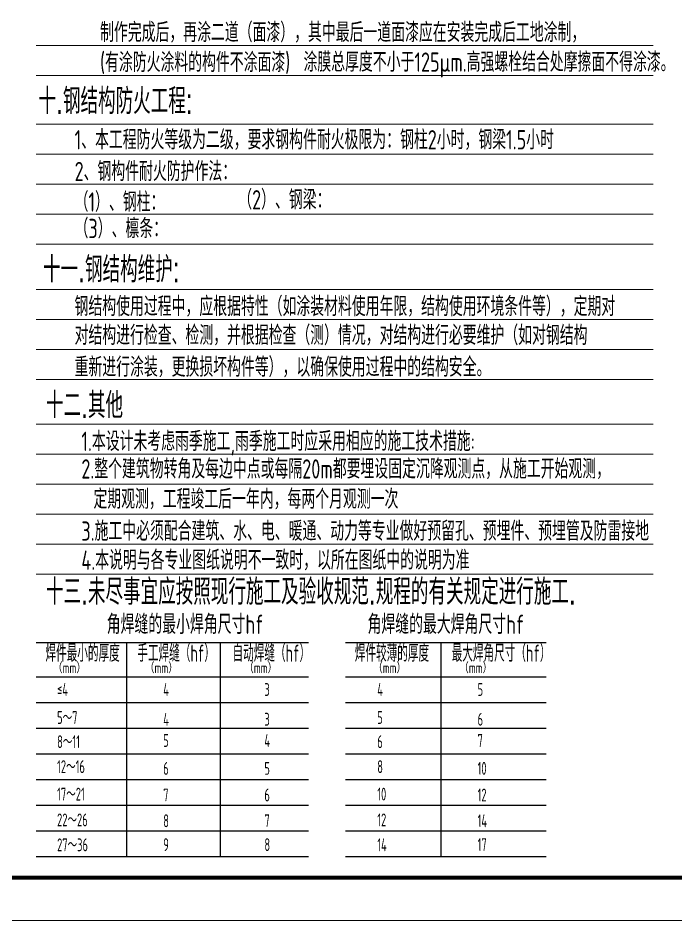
# Model space of a CAD drawing. Extents: x 297659 to 993057, y 192802 to 252212.
# Drawn here: x 552448 to 567825, y 192812 to 213895 of the extents above; entities that cross this region are included whole.
import ezdxf

# ---------------------------------------------------------------- set-up
doc = ezdxf.new("R2010")
doc.units = 0
doc.header["$LTSCALE"] = 1000
for name, color, linetype in [('FRAME', 3, 'CONTINUOUS'), ('TEXT', 7, 'CONTINUOUS'), ('填充', 8, 'CONTINUOUS')]:
    doc.layers.add(name, color=color, linetype=linetype)
doc.styles.add('hztxt', font='tssdeng.shx', dxfattribs={"width": 0.7, "height": 10, "bigfont": 'hztxt.shx'})
doc.styles.add('sts', font='SROMANC', dxfattribs={"width": 0.8, "bigfont": 'STS'})

# ---------------------------------------------------------------- blocks, each defined once
blk = doc.blocks.new('A$C2F0C53E4')
at = {"layer": 'FRAME'}
for points in [[(10, 42010, 20, 20, 0), (10, 10, 20, 20, 0), (59410, 10, 20, 20, 0), (59410, 42010, 20, 20, 0)], [(2510, 41010, 100, 100, 0), (2510, 1010, 100, 100, 0), (58410, 1010, 100, 100, 0), (58410, 41010, 100, 100, 0)]]:
    blk.add_lwpolyline(points, format="xyseb", close=True, dxfattribs=at)

msp = doc.modelspace()

# ---------------------------------------------------------------- linework, layer by layer
at = {"layer": 'TEXT', "color": 8, "lineweight": 15}
for p, q in [((552870.468, 213250.522), (567288.812, 213250.533)), ((552870.469, 212550.522), (567288.813, 212550.533)), ((552870.469, 212550.522), (567288.813, 212550.533)), ((552870.469, 211416.136), (567288.814, 211416.146)), ((552870.47, 210716.136), (567288.814, 210716.146)), ((552870.471, 210016.136), (567288.815, 210016.146)), ((552870.471, 209316.136), (567288.815, 209316.146)), ((552870.472, 208616.136), (567288.816, 208616.146)), ((552870.472, 207556.389), (567288.816, 207556.4)), ((552870.473, 206856.389), (567288.817, 206856.4)), ((552870.473, 206156.389), (567288.817, 206156.4)), ((552870.474, 205456.389), (567288.818, 205456.4)), ((552870.475, 204412.16), (567288.819, 204412.171)), ((552870.475, 203712.16), (567288.819, 203712.171)), ((552870.476, 203012.16), (567288.82, 203012.171)), ((552870.476, 202312.16), (567288.82, 202312.171)), ((552870.477, 201612.16), (567288.821, 201612.171)), ((552870.477, 200912.16), (567288.821, 200912.171))]:
    msp.add_line(p, q, dxfattribs=at)
at = {"layer": 'TEXT'}
for p, q in [((552872.361, 199315.395), (559237.877, 199315.4)), ((554983.888, 199315.397), (554983.892, 194315.397)), ((557174.003, 199315.398), (557174.007, 194315.398)), ((560102.655, 199315.401), (564793.37, 199315.404)), ((562330.764, 199315.402), (562330.768, 194315.402)), ((552872.361, 198515.395), (559237.877, 198515.4)), ((560102.656, 198515.401), (564793.37, 198515.404)), ((552872.362, 197915.395), (559237.878, 197915.4)), ((560102.656, 197915.401), (564793.371, 197915.404)), ((552872.362, 197315.395), (559237.878, 197315.4)), ((560102.657, 197315.401), (564793.371, 197315.404)), ((552872.362, 196715.395), (559237.879, 196715.4)), ((560102.657, 196715.401), (564793.372, 196715.404)), ((552872.363, 196115.395), (559237.879, 196115.4)), ((560102.658, 196115.401), (564793.372, 196115.404)), ((552872.363, 195515.395), (559237.879, 195515.4)), ((560102.658, 195515.401), (564793.373, 195515.404)), ((552872.364, 194915.395), (559237.88, 194915.4)), ((560102.659, 194915.401), (564793.373, 194915.404)), ((552872.364, 194315.395), (559237.88, 194315.4)), ((560102.659, 194315.401), (564793.374, 194315.404))]:
    msp.add_line(p, q, dxfattribs=at)

# ---------------------------------------------------------------- block references
at = {"layer": '填充'}
msp.add_blockref('A$C2F0C53E4', (517426.972, 192811.708), dxfattribs=at)

# ---------------------------------------------------------------- texts
at = {"layer": 'TEXT'}
for s, height, style, width, p in [('制作完成后，再涂二道（面漆），其中最后一道面漆应在安装完成后工地涂制，', 450, 'hztxt', 0.72, (554365.314, 213334.344)), ('(有涂防火涂料的构件不涂面漆)', 450, 'hztxt', 0.72, (554365.314, 212634.344)), ('十.钢结构防火工程:', 600, 'sts', 0.72, (552926.12, 211655.858)), ('1、本工程防火等级为二级，要求钢构件耐火极限为：钢柱2小时，钢梁1.5小时', 450, 'hztxt', 0.72, (553769.174, 210828.159)), ('2、钢构件耐火防护作法：', 450, 'hztxt', 0.72, (553769.174, 210087.989)), ('（1）、钢柱：', 450, 'hztxt', 0.72, (553769.175, 209375.782)), ('（2）、钢梁：', 450, 'hztxt', 0.72, (557594.53, 209427.759)), ('（3）、檩条：', 450, 'hztxt', 0.72, (553769.175, 208755.991)), ('十一.钢结构维护:', 600, 'sts', 0.72, (553031.552, 207724.073)), ('钢结构使用过程中，应根据特性（如涂装材料使用年限，结构使用环境条件等），定期对', 450, 'hztxt', 0.72, (553769.177, 206935.462)), ('对结构进行检查、检测，并根据检查（测）情况，对结构进行必要维护（如对钢结构', 450, 'hztxt', 0.72, (553769.177, 206262.822)), ('重新进行涂装，更换损坏构件等），以确保使用过程中的结构安全。', 450, 'hztxt', 0.72, (553769.178, 205520.08)), ('十二.其他', 600, 'sts', 0.72, (553100.171, 204552.128)), ('1.本设计未考虑雨季施工,雨季施工时应采用相应的施工技术措施:', 450, 'hztxt', 0.72, (553927.662, 203786.226)), ('2.整个建筑物转角及每边中点或每隔20m都要埋设固定沉降观测点，从施工开始观测，', 450, 'hztxt', 0.72, (553927.662, 203141.256)), ('定期观测，工程竣工后一年内，每两个月观测一次', 450, 'hztxt', 0.72, (554210.22, 202435.82)), ('3.施工中必须配合建筑、水、电、暖通、动力等专业做好预留孔、预埋件、预埋管及防雷接地', 450, 'hztxt', 0.72, (553927.663, 201690.073)), ('4.本说明与各专业图纸说明不一致时，以所在图纸中的说明为准', 450, 'hztxt', 0.72, (553927.664, 201011.571)), ('十三.未尽事宜应按照现行施工及验收规范.规程的有关规定进行施工.', 600, 'sts', 0.72, (553100.174, 200195.483)), ('角焊缝的最小焊角尺寸hf', 450, 'hztxt', 0.72, (554521.035, 199512.831)), ('角焊缝的最大焊角尺寸hf', 450, 'hztxt', 0.72, (560615.823, 199512.835)), ('焊件最小的厚度', 400, 'hztxt', 0.62, (553088.28, 198864.114)), ('手工焊缝（hf）', 400, 'hztxt', 0.62, (555236.248, 198864.116)), ('自动焊缝（hf）', 400, 'hztxt', 0.62, (557460.869, 198864.117)), ('焊件较薄的厚度', 400, 'hztxt', 0.62, (560318.575, 198864.12)), ('最大焊角尺寸（hf）', 400, 'hztxt', 0.62, (562583.124, 198864.121)), ('（mm）', 250, 'hztxt', 0.72, (553263.561, 198598.896)), ('（mm）', 250, 'hztxt', 0.72, (555411.529, 198598.898)), ('（mm）', 250, 'hztxt', 0.72, (557733.301, 198598.899)), ('（mm）', 250, 'hztxt', 0.72, (560746.449, 198598.902)), ('（mm）', 250, 'hztxt', 0.72, (562758.405, 198598.903)), ('≤4', 300, 'hztxt', 0.62, (553360.704, 198065.769)), ('4', 300, 'hztxt', 0.62, (555841.257, 198065.77)), ('3', 300, 'hztxt', 0.62, (558205.664, 198065.772)), ('4', 300, 'hztxt', 0.62, (560843.592, 198065.774)), ('5', 300, 'hztxt', 0.62, (563188.133, 198065.776)), ('5～7', 300, 'hztxt', 0.62, (553360.705, 197411.606)), ('4', 300, 'hztxt', 0.62, (555841.257, 197370.413)), ('3', 300, 'hztxt', 0.62, (558205.664, 197370.415)), ('5', 300, 'hztxt', 0.62, (560843.592, 197411.612)), ('6', 300, 'hztxt', 0.62, (563188.133, 197370.418)), ('8～11', 300, 'hztxt', 0.62, (553360.705, 196847.16)), ('5', 300, 'hztxt', 0.62, (555841.258, 196875.576)), ('4', 300, 'hztxt', 0.62, (558205.664, 196875.578)), ('6', 300, 'hztxt', 0.62, (560843.593, 196847.165)), ('7', 300, 'hztxt', 0.62, (563188.134, 196875.581)), ('12～16', 300, 'hztxt', 0.62, (553360.705, 196264.967)), ('6', 300, 'hztxt', 0.62, (555841.258, 196223.773)), ('5', 300, 'hztxt', 0.62, (558205.665, 196223.775)), ('8', 300, 'hztxt', 0.62, (560843.593, 196264.973)), ('10', 300, 'hztxt', 0.62, (563188.134, 196223.779)), ('17～21', 300, 'hztxt', 0.62, (553360.706, 195623.586)), ('7', 300, 'hztxt', 0.62, (555841.258, 195602.99)), ('6', 300, 'hztxt', 0.62, (558205.665, 195602.992)), ('10', 300, 'hztxt', 0.62, (560843.594, 195623.592)), ('12', 300, 'hztxt', 0.62, (563188.135, 195602.996)), ('22～26', 300, 'hztxt', 0.62, (553360.706, 195020.796)), ('8', 300, 'hztxt', 0.62, (555841.259, 195000.2)), ('7', 300, 'hztxt', 0.62, (558205.666, 195000.202)), ('12', 300, 'hztxt', 0.62, (560843.594, 195020.801)), ('14', 300, 'hztxt', 0.62, (563188.135, 195000.205)), ('27～36', 300, 'hztxt', 0.62, (553360.707, 194438.603)), ('9', 300, 'hztxt', 0.62, (555841.259, 194443.57)), ('8', 300, 'hztxt', 0.62, (558205.666, 194443.571)), ('14', 300, 'hztxt', 0.62, (560843.595, 194438.609)), ('17', 300, 'hztxt', 0.62, (563188.135, 194443.575))]:
    msp.add_text(s, height=height, rotation=0.0000426, dxfattribs=dict(at, style=style, width=width)).set_placement(p)
at = {"layer": 'TEXT', "color": 2, "style": 'hztxt', "width": 0.72}
msp.add_text('涂膜总厚度不小于125μm.高强螺栓结合处摩擦面不得涂漆。', height=450, rotation=0.0000426, dxfattribs=at).set_placement((559119.641, 212641.841))

doc.saveas('drawing.dxf')
